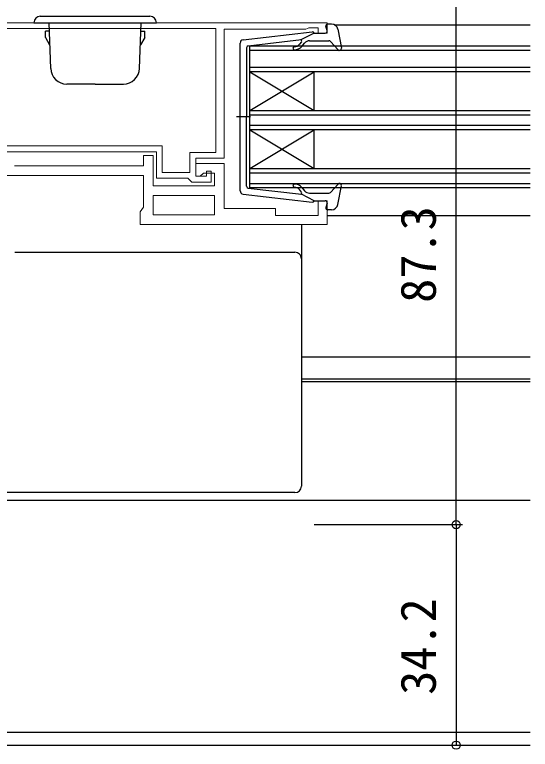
# Model space of a CAD drawing. Units: millimetres, scale not verified. Extents: x -437 to 438, y -281 to 279.
# Drawn here: x 15 to 95, y -175.9 to -62 of the extents above; entities that cross this region are included whole.
import ezdxf
from ezdxf.enums import TextEntityAlignment as Align

# ---------------------------------------------------------------- set-up
doc = ezdxf.new("R2010")
doc.units = ezdxf.units.MM
doc.header["$LTSCALE"] = 2
doc.layers.add('0-2_YKK_11', color=7, linetype='Continuous', lineweight=18)
for name, color, linetype in [('0-4_YKK_12', 2, 'Continuous'), ('0-5_YKK_13', 4, 'Continuous'), ('0-7_YKK_D', 6, 'Continuous')]:
    doc.layers.add(name, color=color, linetype=linetype)
doc.styles.add('ＭＳ ゴシック', font='')
doc.styles.get('ＭＳ ゴシック').set_extended_font_data('MS Gothic')

msp = doc.modelspace()

# ---------------------------------------------------------------- linework, layer by layer
at = {"layer": '0-2_YKK_11'}
for points in [[(-1.5, -63.3), (63.5, -63.3), (63.5, -64.9), (62.1, -64.9), (62.1, -64.1), (60.647, -64.1), (60.424, -64.2), (60.2, -64.3), (47.5, -64.3), (47.5, -84.3), (43.1, -84.3), (43.1, -87.1), (44.8, -87.1), (44.8, -86.3), (45.5, -86.3), (45.5, -88), (42.5, -88), (42.2, -87.7), (41.9, -87.4), (37, -87.4), (37, -83.3), (4.2, -83.3)], [(15, -85.5), (35, -85.5), (35, -83.9), (36.5, -83.9), (36.5, -88.6), (46, -88.6), (46, -86.6), (44.3, -86.6), (43.8, -87.1), (43.1, -87.1), (43.1, -85.1), (47.5, -85.1), (47.5, -92.1), (55.5, -92.1), (55.5, -93.2), (62.1, -93.2), (62.1, -90.9), (63.5, -90.9), (63.5, -94.6), (34.5, -94.6), (34.5, -92.6), (35, -91.886), (35, -87)], [(35, -87), (4, -87), (4, -91.286), (4.5, -92), (4.5, -94), (0.5, -94)]]:
    msp.add_lwpolyline(points, dxfattribs=at)
for points in [[(46.2, -64.2), (8.9, -64.2), (8.9, -82.4), (37.9, -82.4), (37.9, -86.5), (42.2, -86.5), (42.2, -83.4), (46.2, -83.4)], [(46, -90.1), (36.5, -90.1), (36.5, -93.1), (46, -93.1)]]:
    msp.add_lwpolyline(points, close=True, dxfattribs=at)
at = {"layer": '0-4_YKK_12'}
for p, q in [((64.604, -63.6), (95, -63.6)), ((51.5, -69.9), (51.5, -66.9)), ((51.5, -66.9), (95, -66.9)), ((95, -67.6), (51.5, -67.6)), ((51.5, -85.9), (51.5, -69.9)), ((51.5, -70.2), (95, -70.2)), ((95, -70.9), (51.5, -70.9)), ((51.5, -76.9), (61.5, -70.9)), ((51.5, -70.9), (61.5, -76.9)), ((61.5, -76.9), (61.5, -70.9)), ((51.5, -76.9), (95, -76.9)), ((95, -77.6), (51.5, -77.6)), ((51.5, -79.2), (95, -79.2)), ((95, -79.9), (51.5, -79.9)), ((51.5, -85.9), (61.5, -79.9)), ((51.5, -79.9), (61.5, -85.9)), ((61.5, -85.9), (61.5, -79.9)), ((95, -86.6), (51.5, -86.6)), ((51.5, -88.2), (95, -88.2)), ((63.5, -93.2), (95, -93.2)), ((59.5, -115.1), (95, -115.1)), ((59.5, -118.5), (95, -118.5)), ((59.5, -118.898), (95, -118.898)), ((-1.802, -137.298), (95, -137.298)), ((12, -173.298), (95, -173.298)), ((12, -175.298), (95, -175.298))]:
    msp.add_line(p, q, dxfattribs=at)
msp.add_lwpolyline([(95, -88.9), (51.5, -88.9), (51.5, -85.9), (95, -85.9)], dxfattribs=at)
at = {"layer": '0-5_YKK_13'}
for p, q in [((19, -62.3), (36, -62.3)), ((18, -63.3), (37, -63.3)), ((20.619, -70.387), (20.371, -63.3)), ((34.381, -70.387), (34.629, -63.3)), ((64.168, -63.5), (63.6, -63.5)), ((20.382, -64.6), (19.8, -64.6)), ((19.8, -65.598), (19.8, -64.6)), ((34.618, -64.6), (35.2, -64.6)), ((35.2, -65.598), (35.2, -64.6)), ((50.442, -65.949), (61.183, -64.702)), ((61.5, -64.9), (59.5, -65.913)), ((61.5, -64.9), (63.2, -64.9)), ((63.489, -64.519), (63.311, -63.881)), ((65.152, -64.318), (65.695, -67.245)), ((19.8, -65.598), (20.45, -66.724)), ((35.2, -65.598), (34.55, -66.724)), ((51.265, -66.869), (59.5, -65.913)), ((50, -89.355), (50, -66.445)), ((51, -67.167), (51, -77.9)), ((59.513, -66.259), (59.192, -66.643)), ((59.575, -66.964), (60, -66.457)), ((60.766, -66.1), (63.768, -66.1)), ((63.989, -66.198), (65.178, -67.502)), ((27.5, -72.8), (23.117, -72.8)), ((27.5, -72.8), (31.883, -72.8)), ((51.579, -77.9), (49.448, -77.9)), ((51, -88.633), (51, -77.9)), ((63.989, -89.602), (65.178, -88.298)), ((65.152, -91.482), (65.695, -88.555)), ((50.442, -89.851), (61.183, -91.098)), ((51.265, -88.931), (59.5, -89.887)), ((59.513, -89.541), (59.192, -89.157)), ((61.5, -90.9), (59.5, -89.887)), ((59.575, -88.836), (60, -89.343)), ((60.766, -89.7), (63.768, -89.7)), ((61.5, -90.9), (63.2, -90.9)), ((63.489, -91.281), (63.311, -91.919)), ((64.168, -92.3), (63.6, -92.3)), ((59.5, -94.6), (59.5, -99.369)), ((15.029, -98.885), (58.5, -98.885)), ((59.5, -99.369), (59.5, -99.883)), ((59.5, -99.883), (59.5, -100.881)), ((59.5, -134.728), (59.5, -135.144))]:
    msp.add_line(p, q, dxfattribs=at)
for points in [[(59.5, -100.881), (59.5, -124.867), (59.5, -128.132), (59.5, -134.728)], [(58.5, -136.146), (-5, -136.146), (-5, -135.726)]]:
    msp.add_lwpolyline(points, dxfattribs=at)
for centre, radius, start, end in [((19, -63.3), 1, 90, 180), ((36, -63.3), 1, 0, 90), ((63.6, -63.8), 0.3, 90, 195.56536), ((64.168, -64.5), 1, 10.51214, 90), ((61.217, -65), 0.3, 19.47122, 96.62089), ((63.2, -64.6), 0.3, 270, 15.56536), ((50.5, -66.445), 0.5, 96.62089, 180), ((59.36, -66.131), 0.2, 319.99999, 96.62089), ((51.3, -67.167), 0.3, 96.62089, 180), ((58.426, -67.25), 0.25, 90, 270), ((58.426, -66), 1, 270, 319.99999), ((58.426, -66), 1.5, 270, 319.99999), ((60.766, -67.1), 1, 90, 139.99999), ((63.768, -66.4), 0.3, 42.35531, 90), ((65.4, -67.3), 0.3, 222.35531, 10.51214), ((23.117, -70.3), 2.5, 182, 270), ((31.883, -70.3), 2.5, 270, 358), ((51.3, -88.633), 0.3, 180, 263.37911), ((58.426, -88.55), 0.25, 90, 270), ((58.426, -89.8), 1.5, 40.00001, 90), ((58.426, -89.8), 1, 40.00001, 90), ((65.4, -88.5), 0.3, 349.48786, 137.64469), ((50.5, -89.355), 0.5, 180, 263.37911), ((59.36, -89.669), 0.2, 263.37911, 40.00001), ((60.766, -88.7), 1, 220.00001, 270), ((63.768, -89.4), 0.3, 270, 317.64469), ((61.217, -90.8), 0.3, 263.37911, 340.52878), ((63.2, -91.2), 0.3, 344.43464, 90), ((63.6, -92), 0.3, 164.43464, 270), ((64.168, -91.3), 1, 270, 349.48786), ((58.501, -99.884), 0.999, 0.05348, 90.05355)]:
    msp.add_arc(centre, radius, start, end, dxfattribs=at)
msp.add_ellipse((58.5, -135.144), major_axis=(0, -1.002), ratio=0.998135, start_param=6.2831853, end_param=7.8539816, dxfattribs=at)
at = {"layer": '0-7_YKK_D'}
for p, q in [((83.5, -141.1), (83.5, -53.8)), ((61.5, -141.1), (84.5, -141.1)), ((61.5, -141.1), (84.5, -141.1)), ((83.5, -141.1), (83.5, -175.298))]:
    msp.add_line(p, q, dxfattribs=at)
for centre in [(83.5, -141.1), (83.5, -141.1), (83.5, -175.298)]:
    msp.add_circle(centre, 0.637, dxfattribs=at)

# ---------------------------------------------------------------- texts
at = {"layer": '0-7_YKK_D', "style": 'ＭＳ ゴシック'}
for s, p in [('87.3', (82, -106.718)), ('34.2', (82, -167.489))]:
    msp.add_text(s, height=5.499, rotation=90, dxfattribs=at).set_placement(p, align=Align.BOTTOM_LEFT)

doc.saveas('drawing.dxf')
